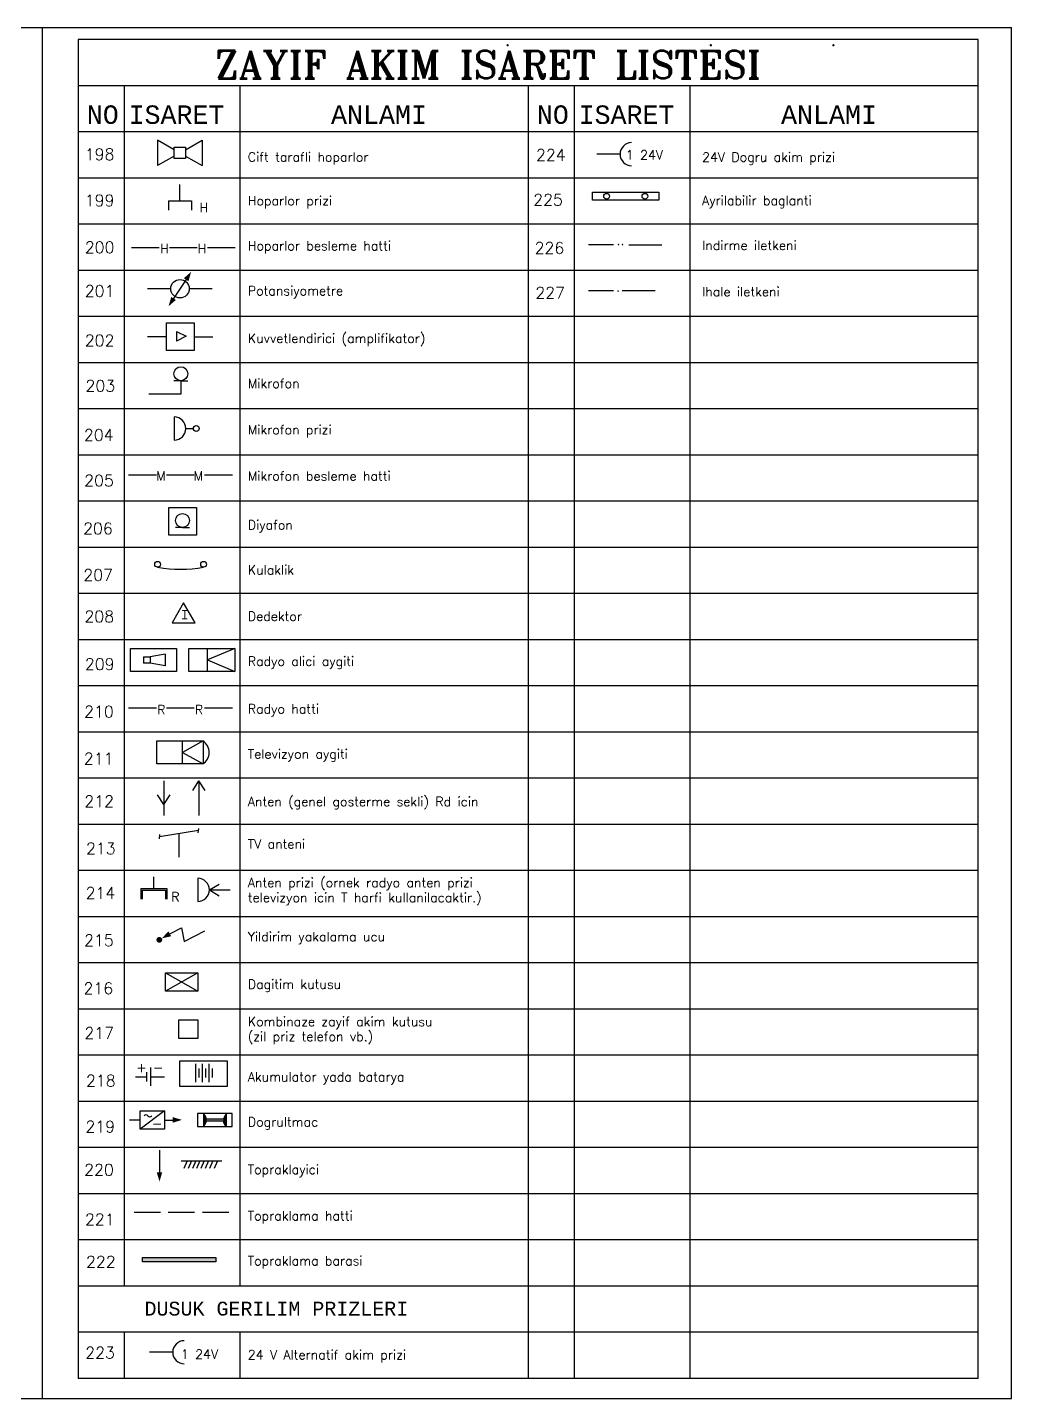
# Model space of a CAD drawing. Header units: millimetres. Extents: x -4521 to 20262, y 301 to 3092.
# Drawn here: x 19410 to 20262, y 976 to 2164 of the extents above; entities that cross this region are included whole.
import ezdxf

# ---------------------------------------------------------------- set-up
doc = ezdxf.new("R2010")
doc.units = ezdxf.units.MM
doc.linetypes.add('DASHED', pattern=[0.75, 0.5, -0.25])
doc.layers.add('00_TABLO', color=7, linetype='Continuous', lineweight=25)
for name, color, linetype in [('NO1', 40, 'Continuous'), ('NO2', 3, 'Continuous'), ('NO3', 3, 'Continuous'), ('NO4', 3, 'Continuous')]:
    doc.layers.add(name, color=color, linetype=linetype)
doc.styles.add('MONOTXT', font='monotxt.shx')
doc.styles.add('ROMANS', font='romans', dxfattribs={"height": 2})
doc.styles.add('ROMANT', font='romant', dxfattribs={"height": 6})

msp = doc.modelspace()

# ---------------------------------------------------------------- linework, layer by layer
at = {"layer": '00_TABLO'}
for p in [(18583.002, 2163.559), (20262.33, 976.035)]:
    msp.add_line(p, (20262.33, 2163.559), dxfattribs=at)
at = {"layer": 'NO1', "color": 7}
msp.add_arc((19555.418, 1535.639), 11.853, 302.507931, 57.492069, dxfattribs=at)
at = {"layer": 'NO2', "color": 7}
for p, q in [((19453.712, 2153.079), (19453.712, 993.543)), ((20233.4, 2153.079), (19453.712, 2153.079)), ((20233.4, 993.543), (20233.4, 2153.079)), ((20233.4, 2113.095), (19453.712, 2113.095)), ((19493.696, 2113.095), (19493.696, 1073.511)), ((19593.656, 2113.095), (19593.656, 1073.511)), ((19843.556, 2113.095), (19843.556, 993.543)), ((19883.54, 2113.095), (19883.54, 993.543)), ((19983.5, 2113.095), (19983.5, 993.543)), ((20233.4, 2073.111), (19453.712, 2073.111)), ((20233.4, 2033.127), (19453.712, 2033.127)), ((20233.4, 1993.143), (19453.712, 1993.143)), ((20233.4, 1953.159), (19453.712, 1953.159)), ((20233.4, 1913.175), (19453.712, 1913.175)), ((20233.4, 1873.191), (19453.712, 1873.191)), ((20233.4, 1833.207), (19453.712, 1833.207)), ((20233.4, 1793.223), (19453.712, 1793.223)), ((20233.4, 1753.239), (19453.712, 1753.239)), ((20233.4, 1713.255), (19453.712, 1713.255)), ((20233.4, 1673.271), (19453.712, 1673.271)), ((20233.4, 1633.287), (19453.712, 1633.287)), ((20233.4, 1593.303), (19453.712, 1593.303)), ((20233.4, 1553.319), (19453.712, 1553.319)), ((20233.4, 1513.335), (19453.712, 1513.335)), ((20233.4, 1473.351), (19453.712, 1473.351)), ((20233.4, 1433.367), (19453.712, 1433.367)), ((20233.4, 1393.383), (19453.712, 1393.383)), ((20233.4, 1353.399), (19453.712, 1353.399)), ((20233.4, 1313.415), (19453.712, 1313.415)), ((20233.4, 1273.431), (19453.712, 1273.431)), ((20233.4, 1233.447), (19453.712, 1233.447)), ((20233.4, 1193.463), (19453.712, 1193.463)), ((20233.4, 1153.479), (19453.712, 1153.479)), ((20233.4, 1113.495), (19453.712, 1113.495)), ((20233.4, 1073.511), (19453.712, 1073.511)), ((20233.4, 1033.527), (19453.712, 1033.527)), ((19493.696, 1033.527), (19493.696, 993.543)), ((19593.656, 1033.527), (19593.656, 993.543)), ((20233.4, 993.543), (19453.712, 993.543))]:
    msp.add_line(p, q, dxfattribs=at)
at = {"layer": 'NO3', "color": 7}
for p, q in [((19536.825, 2057.678), (19522.466, 2065.968)), ((19522.466, 2065.968), (19522.466, 2043.873)), ((19536.825, 2049.922), (19536.825, 2059.918)), ((19536.825, 2059.918), (19546.821, 2059.918)), ((19546.821, 2057.678), (19561.18, 2065.968)), ((19546.821, 2059.918), (19546.821, 2049.922)), ((19561.18, 2065.968), (19561.18, 2043.873)), ((19536.825, 2052.163), (19522.466, 2043.873)), ((19546.821, 2049.922), (19536.825, 2049.922)), ((19546.821, 2052.163), (19561.18, 2043.873)), ((19541.856, 2013.398), (19541.856, 2027.468)), ((19899.397, 2020.849), (19956.882, 2020.849)), ((19899.397, 2013.909), (19899.397, 2020.849)), ((19956.882, 2020.849), (19956.882, 2013.909)), ((19531.86, 2013.398), (19531.86, 2005.401)), ((19531.86, 2013.398), (19551.852, 2013.398)), ((19551.852, 2013.398), (19551.852, 2005.401)), ((19956.882, 2013.909), (19899.397, 2013.909)), ((19499.95, 1972.96), (19524.049, 1972.96)), ((19532.738, 1972.96), (19556.838, 1972.96)), ((19565.761, 1972.96), (19589.86, 1972.96)), ((19895.907, 1975.471), (19917.622, 1975.471)), ((19930.681, 1975.406), (19959.375, 1975.406)), ((19533.928, 1937.239), (19513.936, 1937.239)), ((19547.31, 1945.115), (19536.306, 1928.791)), ((19569.914, 1937.239), (19549.922, 1937.239)), ((19895.907, 1935.704), (19917.622, 1935.704)), ((19925.005, 1935.639), (19953.7, 1935.639)), ((19530.338, 1907.717), (19554.329, 1907.717)), ((19530.338, 1883.727), (19530.338, 1907.717)), ((19538.834, 1900.349), (19538.834, 1891.848)), ((19538.834, 1900.349), (19547.272, 1896.099)), ((19554.329, 1907.717), (19554.329, 1883.727)), ((19530.338, 1895.722), (19513.726, 1895.722)), ((19547.272, 1896.099), (19538.834, 1891.848)), ((19554.329, 1895.722), (19570.383, 1895.722)), ((19554.329, 1883.727), (19530.338, 1883.727)), ((19542.676, 1857.619), (19536.662, 1857.619)), ((19542.676, 1857.619), (19542.676, 1845.856)), ((19542.676, 1857.619), (19548.69, 1857.619)), ((19542.676, 1845.856), (19514.822, 1845.856)), ((19536.919, 1826.181), (19536.919, 1806.189)), ((19546.915, 1816.185), (19553.583, 1816.185)), ((19497.415, 1776.165), (19521.515, 1776.165)), ((19530.203, 1776.165), (19554.303, 1776.165)), ((19563.226, 1776.165), (19587.325, 1776.165)), ((19532.19, 1723.869), (19532.19, 1747.859)), ((19532.19, 1747.859), (19556.181, 1747.859)), ((19556.181, 1747.859), (19556.181, 1723.869)), ((19556.181, 1723.869), (19532.19, 1723.869)), ((19544.194, 1730.533), (19538.18, 1730.533)), ((19544.194, 1730.533), (19550.208, 1730.533)), ((19545.064, 1665.115), (19535.068, 1647.801)), ((19555.06, 1647.801), (19545.064, 1665.115)), ((19535.068, 1647.801), (19555.06, 1647.801)), ((19499.016, 1605.74), (19499.016, 1625.732)), ((19499.016, 1625.732), (19539, 1625.732)), ((19510.328, 1618.533), (19510.328, 1612.978)), ((19510.328, 1618.533), (19516.021, 1618.533)), ((19529.2, 1620.853), (19516.021, 1618.533)), ((19516.021, 1618.533), (19516.021, 1612.978)), ((19529.2, 1620.853), (19529.2, 1610.658)), ((19539, 1625.732), (19539, 1605.74)), ((19549.529, 1625.732), (19589.513, 1625.732)), ((19549.529, 1605.74), (19549.529, 1625.732)), ((19565.782, 1605.74), (19565.782, 1625.732)), ((19589.513, 1625.732), (19565.782, 1615.736)), ((19565.782, 1615.736), (19589.513, 1605.74)), ((19589.513, 1625.732), (19589.513, 1605.74)), ((19539, 1605.74), (19499.016, 1605.74)), ((19516.021, 1612.978), (19510.328, 1612.978)), ((19529.2, 1610.658), (19516.021, 1612.978)), ((19589.513, 1605.74), (19549.529, 1605.74)), ((19497.415, 1574.159), (19521.515, 1574.159)), ((19530.203, 1574.159), (19554.303, 1574.159)), ((19563.226, 1574.159), (19587.325, 1574.159)), ((19521.957, 1525.674), (19521.957, 1545.666)), ((19521.957, 1545.666), (19561.941, 1545.666)), ((19544.171, 1525.674), (19544.171, 1545.666)), ((19561.941, 1545.666), (19544.171, 1535.67)), ((19561.941, 1545.666), (19561.941, 1525.674)), ((19544.171, 1535.67), (19561.941, 1525.674)), ((19561.941, 1525.674), (19521.957, 1525.674)), ((19527.995, 1510.913), (19527.995, 1480.999)), ((19552.942, 1502.634), (19558.412, 1510.913)), ((19558.412, 1510.913), (19558.412, 1480.999)), ((19563.883, 1502.634), (19558.412, 1510.913)), ((19527.995, 1490.615), (19522.524, 1498.894)), ((19527.995, 1490.615), (19533.465, 1498.894)), ((19524.132, 1460.732), (19524.519, 1464.483)), ((19558.01, 1467.899), (19524.326, 1462.607)), ((19540.94, 1465.222), (19540.94, 1444.858)), ((19557.816, 1466.024), (19558.203, 1469.775)), ((19519.33, 1417.666), (19519.33, 1427.838)), ((19557.385, 1426.631), (19557.385, 1406.639)), ((19508.135, 1417.666), (19508.135, 1408.47)), ((19508.135, 1417.666), (19530.526, 1417.666)), ((19509.334, 1417.666), (19529.326, 1417.666)), ((19509.334, 1417.666), (19529.326, 1417.666)), ((19509.334, 1416.467), (19529.326, 1416.467)), ((19509.334, 1416.467), (19509.334, 1408.47)), ((19529.326, 1416.467), (19529.326, 1408.47)), ((19530.526, 1417.666), (19530.526, 1408.47)), ((19567.381, 1416.635), (19575.872, 1421.679)), ((19567.381, 1416.635), (19585.553, 1416.635)), ((19567.381, 1416.635), (19575.872, 1411.59)), ((19533.061, 1378.441), (19543.142, 1383.743)), ((19543.142, 1383.743), (19545.703, 1371.851)), ((19545.703, 1371.851), (19563.489, 1381.206)), ((19529.499, 1344.819), (19557.487, 1344.819)), ((19529.499, 1328.825), (19529.499, 1344.819)), ((19529.499, 1344.819), (19557.487, 1328.825)), ((19557.487, 1344.819), (19529.499, 1328.825)), ((19557.487, 1344.819), (19557.487, 1328.825)), ((19557.487, 1328.825), (19529.499, 1328.825)), ((19541.003, 1288.032), (19541.003, 1304.025)), ((19541.003, 1304.025), (19557.487, 1304.025)), ((19557.487, 1304.025), (19557.487, 1288.032)), ((19557.487, 1288.032), (19541.003, 1288.032)), ((19513.032, 1258.781), (19513.032, 1250.785)), ((19516.533, 1262.78), (19516.533, 1246.786)), ((19541.658, 1268.311), (19541.658, 1246.667)), ((19583.051, 1268.311), (19541.658, 1268.311)), ((19555.301, 1266.047), (19555.301, 1250.053)), ((19558.181, 1262.048), (19558.181, 1254.052)), ((19561.061, 1266.047), (19561.061, 1250.053)), ((19563.941, 1262.048), (19563.941, 1254.052)), ((19566.821, 1266.047), (19566.821, 1250.053)), ((19569.701, 1262.048), (19569.701, 1254.052)), ((19583.051, 1246.667), (19583.051, 1268.311)), ((19503.353, 1254.783), (19513.032, 1254.783)), ((19516.533, 1254.783), (19528.478, 1254.783)), ((19541.658, 1246.667), (19583.051, 1246.667)), ((19507.392, 1209.254), (19507.392, 1225.248)), ((19507.392, 1225.248), (19528.535, 1225.248)), ((19528.535, 1225.248), (19507.392, 1209.254)), ((19528.535, 1225.248), (19528.535, 1209.254)), ((19507.392, 1217.251), (19498.173, 1217.251)), ((19528.535, 1217.251), (19537.034, 1217.251)), ((19557.068, 1223.06), (19557.068, 1211.752)), ((19587.052, 1223.06), (19557.068, 1223.06)), ((19557.068, 1211.752), (19587.052, 1211.752)), ((19562.303, 1223.06), (19562.303, 1211.752)), ((19564.512, 1218.193), (19579.412, 1218.193)), ((19564.512, 1216.472), (19579.459, 1216.472)), ((19581.817, 1223.06), (19581.817, 1211.752)), ((19587.052, 1211.752), (19587.052, 1223.06)), ((19528.535, 1209.254), (19507.392, 1209.254)), ((19524.286, 1191.202), (19524.286, 1171.996)), ((19542.987, 1181.943), (19578.298, 1181.943)), ((19548.163, 1181.831), (19545.298, 1175.172)), ((19551.953, 1181.831), (19549.088, 1175.172)), ((19555.558, 1181.831), (19552.693, 1175.172)), ((19559.256, 1181.831), (19556.39, 1175.172)), ((19562.953, 1181.831), (19560.088, 1175.172)), ((19566.743, 1181.831), (19563.877, 1175.172)), ((19570.44, 1181.831), (19567.575, 1175.172)), ((19574.323, 1181.831), (19571.457, 1175.172)), ((19502.343, 1137.376), (19525.204, 1137.376)), ((19531.606, 1137.376), (19554.467, 1137.376)), ((19561.417, 1137.376), (19584.279, 1137.376)), ((19509.445, 1098.261), (19572.908, 1098.261)), ((19509.445, 1094.464), (19509.445, 1098.261)), ((19572.908, 1094.464), (19509.445, 1094.464)), ((19572.908, 1098.261), (19572.908, 1094.464))]:
    msp.add_line(p, q, dxfattribs=at)
at = {"layer": 'NO3', "color": 7, "linetype": 'DASHED'}
for p, q in [((19923.145, 2053.757), (19903.153, 2053.757)), ((19535.673, 1016.131), (19515.681, 1016.131))]:
    msp.add_line(p, q, dxfattribs=at)
at = {"layer": 'NO3', "color": 7}
for points, const_width in [([(19825.293, 2148.127, 1), (19826.292, 2148.127, 1)], 1), ([(20001.29, 2148.127, 1), (20002.29, 2148.127, 1)], 1), ([(20107.475, 2148.127, 1), (20108.475, 2148.127, 1)], 1), ([(19522.8, 1373.345, 1), (19525.299, 1373.345, 1)], 2.499)]:
    msp.add_lwpolyline(points, format="xyb", close=True, dxfattribs=dict(at, const_width=const_width))
for points in [[(19547.301, 1945.075, 4.798, 0, 0), (19551.596, 1951.821, 0, 0, 0)], [(19536.388, 1928.801, 4.798, 0, 0), (19532.028, 1922.097, 0, 0, 0)], [(19533.119, 1378.527, 4.798, 0, 0), (19526.144, 1374.616, 0, 0, 0)], [(19535.691, 1217.371, 4.798, 0, 0), (19543.687, 1217.391, 0, 0, 0)], [(19524.184, 1172.005, 4.798, 0, 0), (19524.204, 1164.008, 0, 0, 0)]]:
    msp.add_lwpolyline(points, format="xyseb", dxfattribs=at)
for centre, radius in [((19911.553, 2017.318), 2.499), ((19944.727, 2017.318), 2.499), ((19541.925, 1937.239), 7.997), ((19542.676, 1863.633), 6.014), ((19556.082, 1816.185), 2.499), ((19544.194, 1736.547), 6.014), ((19522.601, 1698.576), 2.499), ((19562.374, 1698.576), 2.499)]:
    msp.add_circle(centre, radius, dxfattribs=at)
at = {"layer": 'NO3', "color": 7, "linetype": 'Continuous'}
for centre in [(19933.141, 2053.757), (19545.669, 1016.131)]:
    msp.add_arc(centre, 9.996, 90, 270, dxfattribs=at)
at = {"layer": 'NO3', "color": 7}
for centre, radius, start, end in [((19536.919, 1816.185), 9.996, 270, 90), ((19542.488, 1808.805), 114.469, 259.995284, 280.004716), ((19557.385, 1416.635), 9.996, 270, 90), ((19512.474, 1219.977), 1.799, 27.523457, 152.476543), ((19515.752, 1222.487), 2.377, 224.93833, 317.560687), ((19556.888, 1217.406), 7.828, 313.763536, 46.236464), ((19587.232, 1217.406), 7.828, 186.849747, 226.236464)]:
    msp.add_arc(centre, radius, start, end, dxfattribs=at)
for points in [[(19562.335, 1222.969), (19562.296, 1211.712), (19563.273, 1221.776), (19563.116, 1212.666)], [(19564.64, 1218.199), (19564.601, 1216.243), (19562.452, 1222.826), (19563.116, 1221.872)], [(19562.452, 1222.826), (19563.116, 1221.872), (19562.999, 1222.063)], [(19562.999, 1222.063), (19562.999, 1222.063), (19562.999, 1222.11), (19563.507, 1221.252)], [(19563.273, 1221.776), (19563.116, 1212.666), (19563.898, 1220.775), (19563.702, 1213.572)], [(19564.269, 1216.461), (19579.898, 1216.461), (19563.163, 1218.164), (19569.607, 1218.105)], [(19563.163, 1218.164), (19569.607, 1218.105), (19565.952, 1218.105), (19571.001, 1218.164)], [(19563.898, 1220.775), (19563.702, 1213.572), (19564.562, 1218.724), (19564.484, 1215.575)], [(19564.509, 1218.105), (19579.994, 1218.164), (19564.269, 1216.461), (19579.898, 1216.461)], [(19564.562, 1218.724), (19564.484, 1215.575), (19564.64, 1218.199), (19564.601, 1216.243)], [(19579.492, 1218.392), (19579.492, 1216.409), (19579.431, 1218.021), (19579.457, 1216.6)], [(19579.676, 1219.441), (19579.608, 1215.545), (19579.508, 1218.58), (19579.508, 1216.283)], [(19580.213, 1220.754), (19580.246, 1213.864), (19579.676, 1219.441), (19579.608, 1215.545)], [(19580.918, 1222.025), (19580.918, 1212.797), (19580.213, 1220.754), (19580.246, 1213.864)], [(19581.791, 1223.05), (19581.791, 1211.772), (19580.918, 1222.025), (19580.918, 1212.797)], [(19509.445, 1098.261), (19509.445, 1094.464), (19572.908, 1098.261), (19572.908, 1094.464)]]:
    msp.add_solid(points, dxfattribs=at)
at = {"layer": 'NO4', "color": 7}
for p, q in [((19422.666, 2163.559), (19422.666, 976.035)), ((18583.002, 976.035), (20262.33, 976.035))]:
    msp.add_line(p, q, dxfattribs=at)

# ---------------------------------------------------------------- texts
at = {"layer": 'NO1', "color": 7}
for s, height, style, p in [('ZAYIF AKIM ISARET LISTESI', 23.9904, 'ROMANT', (19572.251, 2119.312)), ('NO ', 15.9936, 'MONOTXT', (19461.245, 2080.045)), ('ISARET ', 15.9936, 'MONOTXT', (19497.41, 2080.009)), ('ANLAMI', 15.9936, 'MONOTXT', (19672.793, 2080.033)), ('NO ', 15.9936, 'MONOTXT', (19851.089, 2080.045)), ('ISARET ', 15.9936, 'MONOTXT', (19887.254, 2080.009)), ('ANLAMI', 15.9936, 'MONOTXT', (20062.637, 2080.033)), ('198', 9.996, 'ROMANS', (19459.492, 2048.657)), ('Cift tarafli hoparlor', 7.9968, 'ROMANS', (19600.684, 2047.366)), ('224', 9.996, 'ROMANS', (19850.346, 2048.084)), ('1 24V', 7.9968, 'ROMANS', (19928.169, 2049.135)), ('24V Dogru akim prizi', 7.9968, 'ROMANS', (19994.23, 2047.255)), ('225', 9.996, 'ROMANS', (19847.947, 2009.281)), ('199', 9.996, 'ROMANS', (19459.492, 2008.71)), ('H', 7.997, 'ROMANS', (19558.798, 2003.503)), ('Hoparlor prizi', 7.9968, 'ROMANS', (19600.684, 2009.483)), ('Ayrilabilir baglanti', 7.9968, 'ROMANS', (19994.23, 2009.65)), ('200', 9.996, 'ROMANS', (19459.492, 1968.037)), ('H', 7.997, 'ROMANS', (19524.785, 1968.039)), ('H', 7.997, 'ROMANS', (19557.238, 1968.039)), ('Hoparlor besleme hatti', 7.9968, 'ROMANS', (19600.684, 1970.486)), ('226', 9.996, 'ROMANS', (19849.146, 1967.549)), ('Indirme iletkeni', 7.9968, 'ROMANS', (19994.23, 1970.792)), ('201', 9.996, 'ROMANS', (19459.492, 1930.27)), ('Potansiyometre', 7.9968, 'ROMANS', (19600.684, 1931.488)), ('227', 9.996, 'ROMANS', (19849.746, 1928.746)), ('Ihale iletkeni', 7.9968, 'ROMANS', (19994.23, 1930.68)), ('202', 9.996, 'ROMANS', (19459.492, 1887.373)), ('Kuvvetlendirici (amplifikator)', 7.9968, 'ROMANS', (19600.684, 1890.262)), ('203', 9.996, 'ROMANS', (19460.086, 1848.124)), ('Mikrofon', 7.9968, 'ROMANS', (19600.684, 1851.265)), ('Mikrofon prizi', 7.9968, 'ROMANS', (19600.684, 1811.154)), ('204', 9.996, 'ROMANS', (19458.715, 1805.532)), ('205', 9.996, 'ROMANS', (19458.946, 1766.112)), ('M', 7.997, 'ROMANS', (19521.266, 1771.254)), ('M', 7.997, 'ROMANS', (19553.859, 1771.254)), ('Mikrofon besleme hatti', 7.9968, 'ROMANS', (19600.684, 1771.038)), ('206', 9.996, 'ROMANS', (19458.049, 1724.576)), ('Diyafon', 7.9968, 'ROMANS', (19600.684, 1728.698)), ('207', 9.996, 'ROMANS', (19458.19, 1684.277)), ('Kulaklik', 7.9968, 'ROMANS', (19600.684, 1689.701)), ('208', 9.996, 'ROMANS', (19459.169, 1648.407)), ('I', 7.997, 'MONOTXT', (19542.658, 1650.947)), ('Dedektor', 7.9968, 'ROMANS', (19600.684, 1649.589)), ('209', 9.996, 'ROMANS', (19459.56, 1607.128)), ('Radyo alici aygiti', 7.9968, 'ROMANS', (19600.684, 1610.592)), ('210', 9.996, 'ROMANS', (19458.899, 1566.03)), ('R', 7.997, 'ROMANS', (19522.155, 1568.682)), ('R', 7.997, 'ROMANS', (19554.847, 1568.682)), ('Radyo hatti', 7.9968, 'ROMANS', (19600.684, 1569.366)), ('211', 9.996, 'ROMANS', (19458.649, 1525.246)), ('Televizyon aygiti', 7.9968, 'ROMANS', (19600.684, 1530.33)), ('212', 9.996, 'ROMANS', (19459.101, 1488.281)), ('Anten (genel gosterme sekli) Rd icin', 7.9968, 'ROMANS', (19600.684, 1489.104)), ('TV anteni', 7.9968, 'ROMANS', (19600.684, 1452.335)), ('213', 9.996, 'ROMANS', (19460.503, 1447.458)), ('Anten prizi (ornek radyo anten prizi', 7.9968, 'ROMANS', (19600.684, 1418.909)), ('214', 9.996, 'ROMANS', (19460.224, 1408.926)), ('R', 7.997, 'ROMANS', (19534.378, 1406.644)), ('televizyon icin T harfi kullanilacaktir.)', 7.9968, 'ROMANS', (19600.684, 1405.962)), ('215', 9.996, 'ROMANS', (19458.869, 1367.917)), ('Yildirim yakalama ucu', 7.9968, 'ROMANS', (19600.684, 1372.112)), ('216', 9.996, 'ROMANS', (19458.418, 1326.298)), ('Dagitim kutusu', 7.9968, 'ROMANS', (19600.684, 1330.886)), ('Kombinaze zayif akim kutusu', 7.9968, 'ROMANS', (19600.684, 1298.574)), ('217', 9.996, 'ROMANS', (19459.166, 1287.649)), ('(zil priz telefon vb.)', 7.9968, 'ROMANS', (19600.684, 1285.627)), ('218', 9.996, 'ROMANS', (19460.482, 1246.292)), ('Akumulator yada batarya', 7.9968, 'ROMANS', (19600.684, 1250.677)), ('219', 9.996, 'ROMANS', (19460.054, 1206.57)), ('Dogrultmac', 7.9968, 'ROMANS', (19600.684, 1211.679)), ('220', 9.996, 'ROMANS', (19458.941, 1169.107)), ('Topraklayici', 7.9968, 'ROMANS', (19600.684, 1170.454)), ('221', 9.996, 'ROMANS', (19459.623, 1126.161)), ('Topraklama hatti', 7.9968, 'ROMANS', (19600.684, 1130.342)), ('222', 9.996, 'ROMANS', (19460.533, 1089.427)), ('Topraklama barasi', 7.9968, 'ROMANS', (19600.684, 1091.345)), ('DUSUK GERILIM PRIZLERI', 11.9952, 'MONOTXT', (19511.259, 1047.939)), ('223', 9.996, 'ROMANS', (19459.857, 1010.74)), ('1 24V', 7.9968, 'ROMANS', (19542.727, 1010.538)), ('24 V Alternatif akim prizi', 7.9968, 'ROMANS', (19600.684, 1010.007))]:
    msp.add_text(s, height=height, dxfattribs=dict(at, style=style)).set_placement(p)
at = {"layer": 'NO3', "color": 7, "style": 'ROMANS'}
for s, height, p in [('..', 7.9968, (19920.084, 1975.036)), ('+ -', 7.9968, (19504.177, 1258.753)), ('-', 7.997, (19517.751, 1210.24))]:
    msp.add_text(s, height=height, dxfattribs=at).set_placement(p)
msp.add_text('.', height=7.997, rotation=90, dxfattribs=at).set_placement((19921.932, 1933.395))

doc.saveas('drawing.dxf')
